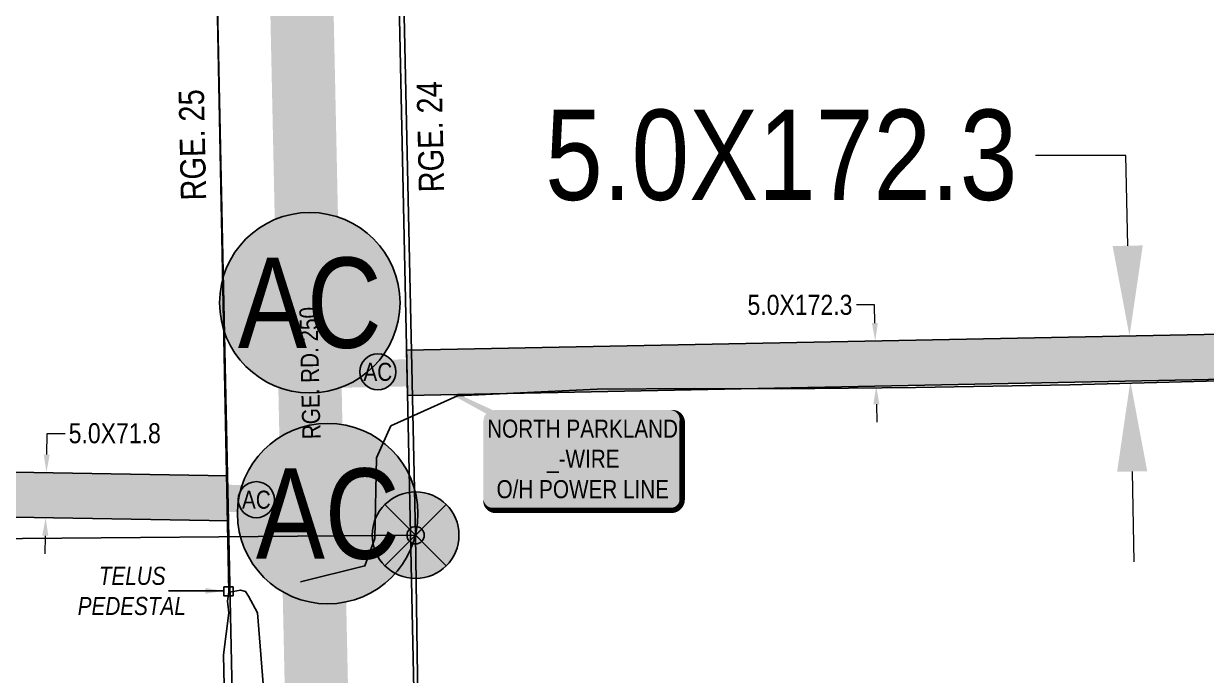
# Model space of a CAD drawing. Extents: x 88833 to 97610, y 5963373 to 5974710.
# Drawn here: x 93916.9 to 94047.7, y 5967584.2 to 5967656.4 of the extents above; entities that cross this region are included whole.
import ezdxf
from ezdxf.enums import TextEntityAlignment as Align

# ---------------------------------------------------------------- set-up
doc = ezdxf.new("R2010")
doc.units = 0
doc.header["$LTSCALE"] = 5
doc.header["$PDSIZE"] = 5
doc.linetypes.add('COOP2', pattern=[10, 5, -1, 0, -1, 0, -1, 0, -1, 0, -1])
doc.layers.get('Defpoints').update_dxf_attribs({"color": 9})
for name, color, linetype in [('AS-POWER', 104, 'foc-POWER'), ('AS-POWER-EXISTING-PP', 72, 'Continuous'), ('AS-POWER-EXISTING-PP-1000', 72, 'Continuous'), ('AS-POWER-T-1000', 104, 'Continuous'), ('AS-ROADS', 254, 'Continuous'), ('AS-TELEPHONE', 224, 'foc-TEL'), ('AS-TELEPHONE-T-1000', 224, 'Continuous'), ('CG-NOTES', 7, 'Continuous'), ('CG-NOTES-1000', 7, 'Continuous'), ('D-TXT-1000', 6, 'Continuous'), ('L-ROAD-T-1000', 7, 'Continuous'), ('L-SEC', 7, 'Continuous'), ('P-APEX RECON-10m BUFFER', 51, 'COOP2'), ('P-APEX RECON-WORK AREA', 104, 'Continuous')]:
    doc.layers.add(name, color=color, linetype=linetype)
doc.layers.add('P-APEX RECON-TWS-T', color=104, linetype='Continuous', lineweight=9)
doc.layers.add('P-APEX RECON-TWS-T-1000', color=104, linetype='Continuous', lineweight=9)
doc.styles.add('1.8', font='ARIALN.TTF', dxfattribs={"height": 2})
doc.styles.add('100L', font='ARIALN.TTF', dxfattribs={"height": 10})
doc.styles.add('175L', font='ARIALN.TTF', dxfattribs={"height": 2})
doc.styles.add('80', font='ARIALN.TTF', dxfattribs={"height": 10})
doc.styles.add('80CG', font='ARIALN.TTF', dxfattribs={"height": 10})
doc.styles.add('80L', font='ARIALN.TTF', dxfattribs={"height": 10})
doc.styles.add('foc-LtypeFont', font='ARIALN.TTF', dxfattribs={"height": 7.35})
doc.linetypes.add('foc-POWER', pattern='A,6,-1,["P",foc-LtypeFont,S=0.2,R=0,X=-0.625,Y=-0.75],-1.24,4', length=12.24)
doc.linetypes.add('foc-TEL', pattern='A,2,-1,["T",foc-LtypeFont,S=0.2,R=0,X=-0.425,Y=-0.75],-1.24,8', length=12.24)
doc.dimstyles.new('Compass 1 000', dxfattribs={"dimtxt": 1.8, "dimasz": 2, "dimexe": 0.2, "dimexo": 0.0625, "dimgap": 0.5, "dimtad": 0, "dimtih": 1, "dimtoh": 1, "dimzin": 0, "dimdsep": 46, "dimtxsty": '1.8', "dimcen": 0.1, "dimse1": 1, "dimse2": 1, "dimclrd": 256, "dimclrt": 256, "dimaunit": 1, "dimadec": 4, "dimazin": 0, "dimtfac": 0.06, "dimtofl": 0, "dimtmove": 0, "dimatfit": 0, "dimfxl": 0.2, "dimtolj": 1, "dimtzin": 0, "dimlwd": -1, "dimarcsym": 0})
doc.dimstyles.new('Compass 5 000', dxfattribs={"dimscale": 5, "dimtxt": 9, "dimasz": 2, "dimexe": 0.2, "dimexo": 0.0625, "dimgap": 0.5, "dimtad": 0, "dimtih": 1, "dimtoh": 1, "dimzin": 0, "dimdsep": 46, "dimtxsty": '80CG', "dimcen": 0.1, "dimse1": 1, "dimse2": 1, "dimclrd": 256, "dimclrt": 256, "dimaunit": 1, "dimadec": 4, "dimazin": 0, "dimtfac": 0.06, "dimtofl": 0, "dimtmove": 0, "dimatfit": 1, "dimfxl": 0.2, "dimtolj": 1, "dimtzin": 0, "dimlwd": -1, "dimarcsym": 0})

# ---------------------------------------------------------------- blocks, each defined once
blk = doc.blocks.new('*D781')
at = {"layer": 'Defpoints', "color": 0, "transparency": 16777216}
for p in [(94039.25, 5967621.78), (94039.65, 5967621.79), (94039.75, 5967616.79)]:
    blk.add_point(p, dxfattribs=at)
at = {"layer": 'P-APEX RECON-TWS-T', "transparency": 16777216}
for p, q in [((94038.85, 5967641.77), (94028.85, 5967641.77)), ((94039.05, 5967631.78), (94038.85, 5967641.77)), ((94039.54, 5967606.78), (94039.74, 5967596.79))]:
    blk.add_line(p, q, dxfattribs=at)
for points in [[(94040.72, 5967631.81), (94037.38, 5967631.74), (94039.25, 5967621.78)], [(94041.21, 5967606.82), (94037.88, 5967606.75), (94039.34, 5967616.78)]]:
    blk.add_solid(points, dxfattribs=at)
at = {"layer": 'P-APEX RECON-TWS-T', "transparency": 16777216, "insert": (94000.73, 5967641.77), "char_height": 10, "attachment_point": 5, "style": '80CG'}
blk.add_mtext('\\A1;5.0X172.3', dxfattribs=at)
blk = doc.blocks.new('POWERPOLE')
h = blk.add_hatch(color=255)
edge = h.paths.add_edge_path()
edge.add_arc((0, 0), 0.96, 0, 360)
at = {"linetype": 'Continuous'}
for p, q in [((0.679, -0.679), (-0.679, 0.679)), ((-0.679, -0.679), (0.679, 0.679))]:
    blk.add_line(p, q, dxfattribs=at)
blk.add_circle((0, 0), 0.96, dxfattribs=at)
blk = doc.blocks.new('Access_Point')
h = blk.add_hatch(color=255)
h.dxf.hatch_style = 1
edge = h.paths.add_edge_path()
edge.add_arc((0, 0), 9.99, 0, 360)
at = {"color": 170}
blk.add_circle((0, 0), 9.99, dxfattribs=at)
at = {"color": 170, "style": '175L'}
blk.add_text('AC', height=10, dxfattribs=at).set_placement((0, 0), align=Align.MIDDLE_CENTER)
blk = doc.blocks.new('*D803')
at = {"layer": 'Defpoints', "color": 0, "transparency": 16777216}
for p in [(93919.44, 5967606.67), (93925.64, 5967606.56), (93925.56, 5967601.56)]:
    blk.add_point(p, dxfattribs=at)
at = {"layer": 'P-APEX RECON-TWS-T-1000', "transparency": 16777216}
for p, q in [((93919.47, 5967608.67), (93919.51, 5967611.01)), ((93919.51, 5967611.01), (93921.51, 5967611.01)), ((93919.31, 5967599.67), (93919.28, 5967597.67))]:
    blk.add_line(p, q, dxfattribs=at)
for points in [[(93919.14, 5967608.67), (93919.8, 5967608.66), (93919.44, 5967606.67)], [(93918.98, 5967599.68), (93919.65, 5967599.67), (93919.35, 5967601.67)]]:
    blk.add_solid(points, dxfattribs=at)
at = {"layer": 'P-APEX RECON-TWS-T-1000', "transparency": 16777216, "insert": (93927, 5967611.01), "char_height": 2, "attachment_point": 5, "style": '1.8'}
blk.add_mtext('\\A1;{\\H1.1111x;5.0X71.8}', dxfattribs=at)
blk = doc.blocks.new('*D804')
at = {"layer": 'Defpoints', "color": 0, "transparency": 16777216}
for p in [(94011.12, 5967621.22), (94011.55, 5967621.23), (94011.65, 5967616.24)]:
    blk.add_point(p, dxfattribs=at)
at = {"layer": 'P-APEX RECON-TWS-T-1000', "transparency": 16777216}
for p, q in [((94011.04, 5967625.22), (94009.04, 5967625.22)), ((94011.08, 5967623.22), (94011.04, 5967625.22)), ((94011.26, 5967614.23), (94011.3, 5967612.23))]:
    blk.add_line(p, q, dxfattribs=at)
for points in [[(94011.41, 5967623.23), (94010.75, 5967623.22), (94011.12, 5967621.22)], [(94011.59, 5967614.24), (94010.92, 5967614.22), (94011.22, 5967616.23)]]:
    blk.add_solid(points, dxfattribs=at)
at = {"layer": 'P-APEX RECON-TWS-T-1000', "transparency": 16777216, "insert": (94002.44, 5967625.22), "char_height": 2, "attachment_point": 5, "style": '1.8'}
blk.add_mtext('\\A1;{\\H1.1111x; 5.0X172.3}', dxfattribs=at)
blk = doc.blocks.new('*U812')
h = blk.add_hatch(color=255)
edge = h.paths.add_edge_path()
edge.add_line((-49, -28.5), (49, -28.5))
edge.add_arc((49, -22.5), 6, 270, 360)
edge.add_line((55, -22.5), (55, 21))
edge.add_arc((49, 21), 6, 0, 90)
edge.add_line((49, 27), (-49, 27))
edge.add_arc((-49, 21), 6, 90, 180)
edge.add_line((-55, 21), (-55, -22.5))
edge.add_arc((-49, -22.5), 6, 180, 270)
at = {"color": 104, "flags": 128}
blk.add_lwpolyline([(-94.4, 47.55, 0, 7.5, 0), (0, 0, 0, 0, 0)], format="xyseb", dxfattribs=at)
blk.add_lwpolyline([(-49, -28.5, 3, 3, 0), (49, -28.5, 3, 3, 0.414214), (55, -22.5, 3, 3, 0), (55, 21, 3, 0, 0.414214), (49, 27, 0, 0, 0), (-49, 27, 0, 0, 0.414214), (-55, 21, 0, 0, 0), (-55, -22.5, 0, 3, 0.414214)], format="xyseb", close=True, dxfattribs=at)
at = {"color": 104, "style": '80'}
blk.add_attdef('ENTER_TEXT_001', (-26.85, -4.92), '', height=10, dxfattribs=at)

msp = doc.modelspace()

# ---------------------------------------------------------------- hatches: boundary and pattern name
at = {"layer": 'P-APEX RECON-10m BUFFER', "transparency": 33554687}
h = msp.add_hatch(color=256, dxfattribs=at)
h.dxf.hatch_style = 1
h.paths.add_polyline_path([(93877.713, 5967602.649), (93864.591, 5967608.194), (93847.431, 5967609.198), (93752.646, 5967609.23), (93747.467, 5967606.677), (93745.822, 5967601.701), (93744.841, 5967539.569), (93807.596, 5967540.907), (93822.985, 5967538.893), (93823.634, 5967543.847), (93843.449, 5967541.254), (93842.8, 5967536.3), (93866.052, 5967533.258), (93866.781, 5967575.194), (93879.154, 5967583.776), (93875.052, 5967592.48), (93877.642, 5967602.613)], flags=16)
h.paths.add_polyline_path([(93119.569, 5968305.132), (93119.721, 5968304.713), (93124.246, 5968091.978), (93128.611, 5968083.49), (93124.168, 5968081.205), (93133.308, 5968063.434), (93137.751, 5968065.719), (93153.868, 5968034.379), (93149.426, 5968032.094), (93154.066, 5968023.071), (93145.409, 5967999.249), (93137.58, 5967999.101), (93137.668, 5967994.425), (93123.719, 5967994.161), (93123.938, 5967984.172), (93137.857, 5967984.434), (93137.957, 5967979.121), (93138.095, 5967979.123), (93127.231, 5967949.231), (93135.289, 5967558.547), (93140.464, 5967549.613), (93149.36, 5967545.009), (93471.106, 5967549.964), (93536.241, 5967525.126), (93807.051, 5967530.901), (93821.689, 5967528.986), (93821.04, 5967524.032), (93840.856, 5967521.439), (93841.504, 5967526.393), (93870.705, 5967522.571), (93941.225, 5967524.346), (93941.012, 5967534.336), (93876.036, 5967532.701), (93876.682, 5967569.901), (93895.868, 5967583.209), (93890.173, 5967591.419), (93883.317, 5967586.663), (93880.338, 5967592.985), (93881.921, 5967599.179), (93887.919, 5967602.213), (93939.581, 5967601.321), (93939.474, 5967606.32), (93879.407, 5967607.357), (93865.743, 5967613.131), (93847.578, 5967614.194), (93751.483, 5967614.227), (93743.381, 5967610.233), (93740.839, 5967602.543), (93739.843, 5967539.463), (93537.978, 5967535.158), (93472.872, 5967559.985), (93151.72, 5967555.038), (93147.648, 5967557.146), (93145.226, 5967561.327), (93137.26, 5967947.572), (93148.799, 5967979.325), (93157.938, 5967979.498), (93157.561, 5967999.478), (93156.113, 5967999.451), (93162.197, 5968016.19), (93176.337, 5968023.462), (93167.197, 5968041.234), (93162.754, 5968038.949), (93146.637, 5968070.289), (93151.08, 5968072.573), (93141.94, 5968090.345), (93137.497, 5968088.06), (93134.187, 5968094.497), (93129.703, 5968305.275)])
h = msp.add_hatch(color=256, dxfattribs=at)
h.dxf.hatch_style = 1
h.paths.add_polyline_path([(93959.393, 5967615.207), (94051.674, 5967617.026), (94075.963, 5967620.583), (94108.277, 5967645.545), (94123.342, 5967648.561), (94122.361, 5967653.46), (94106.149, 5967650.214), (94073.945, 5967625.337), (94051.261, 5967622.015), (93959.286, 5967620.202)])

# ---------------------------------------------------------------- linework, layer by layer
at = {"layer": 'AS-POWER', "flags": 128}
for points in [[(93961.759, 5967495.66), (93960.279, 5967599.739), (93944.421, 5968327.135)], [(93908.06, 5967599.3), (93960.279, 5967599.739)]]:
    msp.add_lwpolyline(points, dxfattribs=at)
at = {"layer": 'AS-ROADS', "const_width": 7, "flags": 128}
msp.add_lwpolyline([(94020.182, 5964179.765), (94016.384, 5964372.858), (94000.133, 5965162.172), (93985.104, 5965906.543), (93958.312, 5967160.052), (93939.043, 5968064.275), (93917.295, 5969118.161), (93899.542, 5969937.457), (93880.532, 5970849.51)], dxfattribs=at)
at = {"layer": 'AS-ROADS', "const_width": 2.998}
for points in [[(94122.852, 5967651.011), (94107.213, 5967647.879), (94074.954, 5967622.96), (94051.468, 5967619.521), (93948.564, 5967617.492)], [(93742.282, 5967535.765), (93743.331, 5967602.122), (93745.424, 5967608.455), (93752.065, 5967611.728), (93847.505, 5967611.696), (93865.167, 5967610.662), (93878.88, 5967604.868), (93948.859, 5967603.66)]]:
    msp.add_lwpolyline(points, dxfattribs=at)
at = {"layer": 'AS-TELEPHONE', "flags": 128}
for points in [[(93923.529, 5967550.429), (93936.37, 5967552.681), (93939.045, 5967554.285), (93940.25, 5967556.823), (93939.896, 5967565.531), (93939.349, 5967573.18), (93939.18, 5967579.675), (93939.035, 5967586.502), (93939.635, 5967591.159), (93939.47, 5967592.422), (93939.626, 5967593.471), (93924.357, 5968367.981)], [(93947.554, 5967594.567), (93954.674, 5967596.332), (93955.759, 5967599.377), (93955.961, 5967608.284), (93957.54, 5967611.827), (93964.93, 5967615.158), (93980.38, 5967615.9), (93991.164, 5967615.968), (94000.726, 5967615.931), (94015.603, 5967616.099), (94032.642, 5967616.381), (94050.487, 5967616.843), (94059.975, 5967617.261), (94076.579, 5967619.6), (94088.824, 5967623.464), (94094.961, 5967625.854), (94101.862, 5967628.731), (94106.167, 5967631.305), (94109.411, 5967635.146), (94107.071, 5967636.082), (94103.161, 5967636.698), (94102.58, 5967637.24), (94098.956, 5967642.631), (94100.4, 5967646.297), (94106.345, 5967648.998), (94110.497, 5967649.863), (94114.728, 5967649.644), (94118.227, 5967648.835), (94120.13, 5967648.087), (94123.346, 5967645.898), (94124.951, 5967642.259), (94126.272, 5967638.534), (94127.333, 5967636.57), (94128.211, 5967634.794)], [(93959.248, 5966689.044), (93959.248, 5966689.044), (93944.379, 5967513.109), (93944.341, 5967515.02), (93944.048, 5967522.053), (93943.937, 5967534.11), (93943.691, 5967547.53), (93943.695, 5967557.294), (93943.601, 5967567.878), (93943.617, 5967575.66), (93943.57, 5967581.446), (93942.794, 5967591.161), (93941.805, 5967592.996), (93941.469, 5967593.512), (93940.897, 5967593.649), (93939.691, 5967593.435), (93939.688, 5967593.443)]]:
    msp.add_lwpolyline(points, dxfattribs=at)
msp.add_lwpolyline([(93940.08, 5967593.023), (93939.08, 5967593.023), (93939.08, 5967594.022), (93940.08, 5967594.022)], close=True, dxfattribs=at)
at = {"layer": 'L-SEC', "flags": 128}
for points in [[(93944.406, 5968316.915), (93961.564, 5967513.531)], [(93924.307, 5968316.486), (93941.465, 5967513.102)]]:
    msp.add_lwpolyline(points, dxfattribs=at)
at = {"layer": 'P-APEX RECON-WORK AREA', "flags": 128}
msp.add_lwpolyline([(93959.393, 5967615.207), (94051.674, 5967617.026), (94075.963, 5967620.583), (94108.277, 5967645.545), (94123.342, 5967648.561), (94122.361, 5967653.46), (94106.149, 5967650.214), (94073.945, 5967625.337), (94051.261, 5967622.015), (93959.286, 5967620.202)], close=True, dxfattribs=at)
msp.add_lwpolyline([(93841.504, 5967526.393), (93870.705, 5967522.571), (93941.225, 5967524.346), (93941.012, 5967534.336), (93876.036, 5967532.701), (93876.682, 5967569.901), (93895.868, 5967583.209), (93890.173, 5967591.419), (93883.317, 5967586.663), (93880.338, 5967592.985), (93881.921, 5967599.179), (93887.919, 5967602.213), (93939.581, 5967601.321), (93939.474, 5967606.32), (93879.407, 5967607.357), (93865.743, 5967613.131), (93847.578, 5967614.194), (93751.483, 5967614.227)], dxfattribs=at)

# ---------------------------------------------------------------- block references
at = {"layer": 'AS-POWER-EXISTING-PP', "xscale": 4.996022535000007, "yscale": 4.996022535000007, "zscale": 4.996022535000007}
msp.add_blockref('POWERPOLE', (93960.279, 5967599.739), dxfattribs=at)
at = {"layer": 'AS-POWER-EXISTING-PP-1000', "xscale": 0.9992045070000001, "yscale": 0.9992045070000001, "zscale": 0.9992045070000001}
msp.add_blockref('POWERPOLE', (93960.279, 5967599.739), dxfattribs=at)
at = {"layer": 'AS-POWER-T-1000'}
ref = msp.add_blockref('*U812', (93978.772, 5967608.182), dxfattribs=dict(at, xscale=0.1998409014, yscale=0.1998409014, zscale=0.1998409014))
ref.add_attrib('ENTER_TEXT_001', 'NORTH PARKLAND', (93968.194, 5967610.531), dxfattribs={"layer": '0', "color": 104, "height": 1.99841, "style": '80'})
ref.add_attrib('ENTER_TEXT_002', '_-WIRE', (93974.827, 5967607.2), dxfattribs={"layer": '0', "color": 104, "height": 1.9984, "style": '80'})
ref.add_attrib('ENTER_TEXT_003', 'O/H POWER LINE', (93969.235, 5967603.834), dxfattribs={"layer": '0', "color": 104, "height": 1.99841, "style": '80'})
at = {"layer": 'CG-NOTES', "xscale": 0.9992045070000001, "yscale": 0.9992045070000001, "zscale": 0.9992045070000001}
for p in [(93948.573, 5967625.47), (93950.555, 5967602.126)]:
    msp.add_blockref('Access_Point', p, dxfattribs=at)
at = {"layer": 'CG-NOTES-1000', "xscale": 0.1998409014, "yscale": 0.1998409014, "zscale": 0.1998409014}
for p in [(93956.097, 5967617.818), (93942.661, 5967603.669)]:
    msp.add_blockref('Access_Point', p, dxfattribs=at)

# ---------------------------------------------------------------- texts
at = {"layer": 'D-TXT-1000', "color": 3, "char_height": 2.8, "attachment_point": 1, "rotation": 91.22349, "style": '80L'}
for s, width, insert in [('RGE. 24', 12.18121, (93960.644, 5967637.656)), ('RGE. 25', 12.20606, (93934.319, 5967636.758))]:
    msp.add_mtext_dynamic_manual_height_columns(s, width=width, gutter_width=47.5, heights=[0], dxfattribs=dict(at, insert=insert))
at = {"layer": 'L-ROAD-T-1000', "insert": (93947.59, 5967617.654), "char_height": 2, "width": 14.83755, "attachment_point": 2, "rotation": 91.40944, "style": '80L'}
msp.add_mtext('RGE. RD. 250', dxfattribs=at)

# ---------------------------------------------------------------- dimensions: what is measured, and where the dimension line sits
at = {"layer": 'P-APEX RECON-TWS-T'}
dim = msp.add_aligned_dim(p1=(94039.748, 5967616.791), p2=(94039.649, 5967621.786), distance=0.403, text='5.0X172.3', dimstyle='Compass 5 000', dxfattribs=at)
dim.commit()
dim.dimension.update_dxf_attribs({"geometry": '*D781', "text_midpoint": (94000.735, 5967641.774)})
at = {"layer": 'P-APEX RECON-TWS-T-1000'}
dim = msp.add_aligned_dim(p1=(94011.653, 5967616.237), p2=(94011.555, 5967621.232), distance=0.437, text='{\\H1.1111x; 5.0X172.3}', dimstyle='Compass 1 000', dxfattribs=at)
dim.commit()
dim.dimension.update_dxf_attribs({"geometry": '*D804', "text_midpoint": (94002.441, 5967625.223)})
dim = msp.add_linear_dim(base=(93919.435, 5967606.666), p1=(93925.558, 5967601.564), p2=(93925.644, 5967606.559), angle=89.01104, text='{\\H1.1111x;5.0X71.8}', dimstyle='Compass 1 000', dxfattribs=at)
dim.commit()
dim.dimension.update_dxf_attribs({"geometry": '*D803', "text_midpoint": (93926.998, 5967611.01), "dimtype": 161})

# ---------------------------------------------------------------- next in the draw order: texts
at = {"layer": 'AS-TELEPHONE-T-1000', "insert": (93922.832, 5967596.242), "char_height": 2, "attachment_point": 1, "style": '100L', "bg_fill": 2}
msp.add_mtext_dynamic_manual_height_columns('\\pi2.4056;{\\fArial Narrow|b0|i1|c0|p34;TELUS\\P\\pi0.069995;PEDESTAL}', width=11.92307, gutter_width=55, heights=[0], dxfattribs=at)

# ---------------------------------------------------------------- next in the draw order: leaders
at = {"layer": 'AS-TELEPHONE-T-1000', "path_type": 1}
msp.add_leader([(93939.006, 5967593.573), (93932.926, 5967593.573)], dimstyle='Compass 1 000', override={"dimscale": 5, "dimasz": 0.4, "dimgap": 0.5, "dimtad": 0}, dxfattribs=at)

doc.saveas('drawing.dxf')
